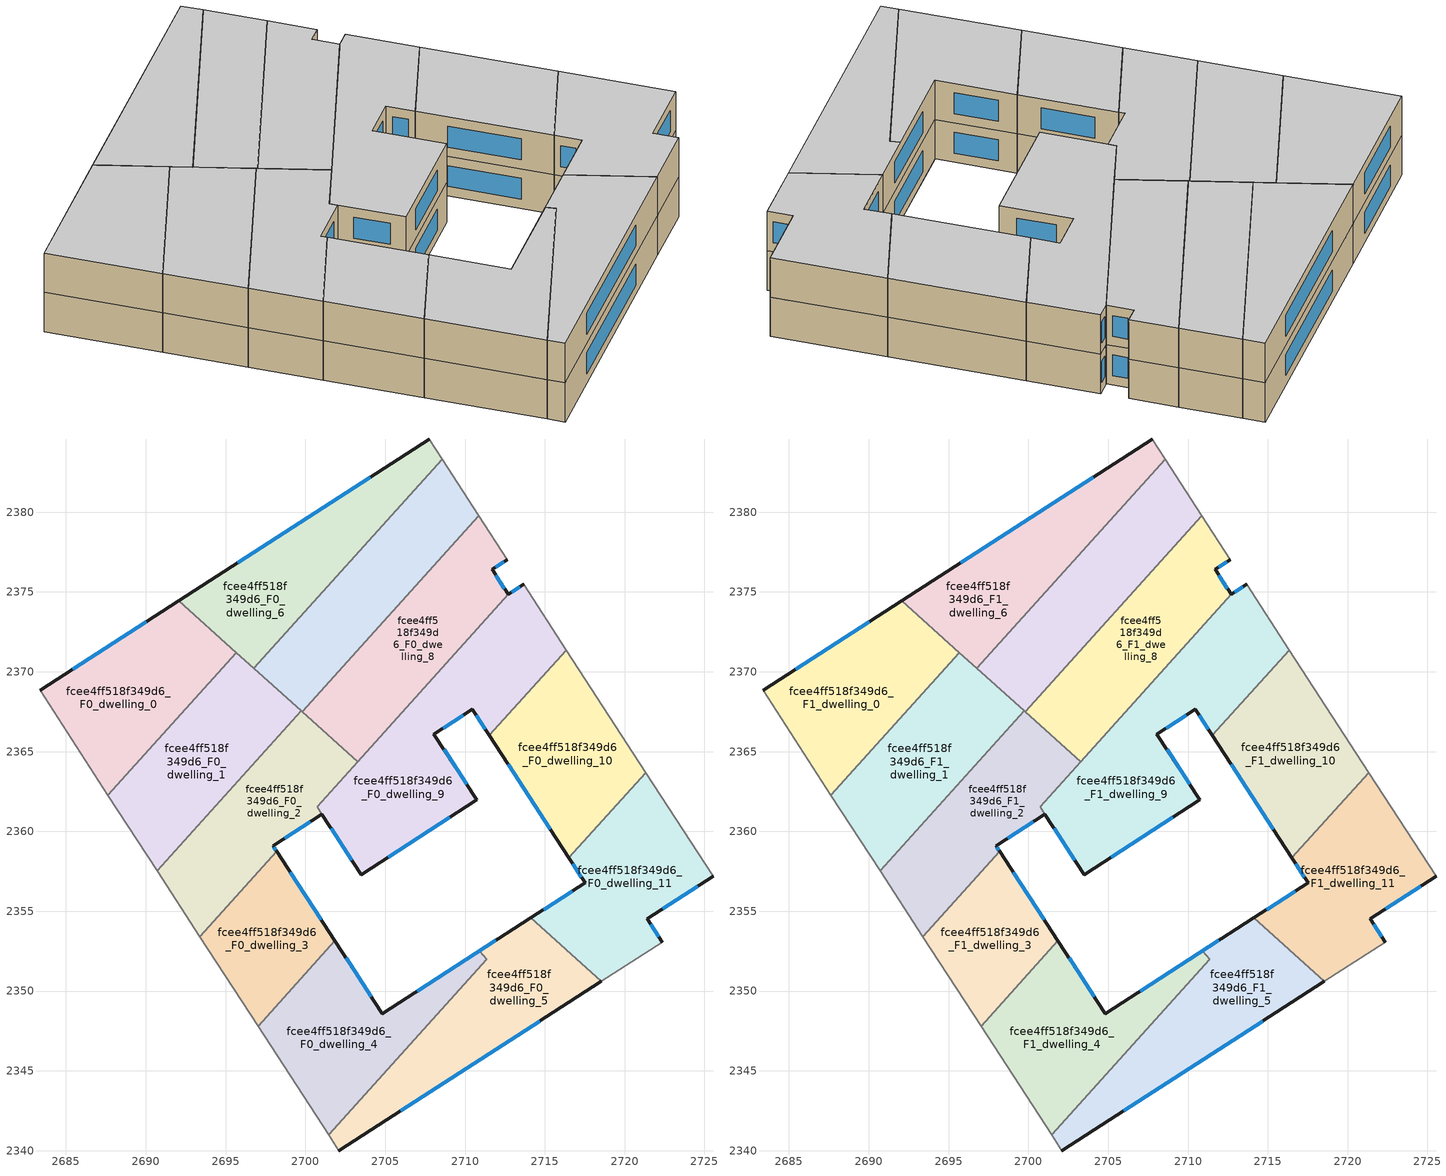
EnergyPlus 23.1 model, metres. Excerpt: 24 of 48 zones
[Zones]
fcee4ff518f349d6_F0_dwelling_0
 floor ground (EU_floor_Construction): 2695.67,2371.21 2687.63,2362.28 2683.37,2368.83 2692.07,2374.45 z0
 wall outside (EU_wall_Construction): 2692.07,2374.45 2683.37,2368.83 z0:3
 wall to fcee4ff518f349d6_F0_dwelling_1 (EU_wall_Construction): 2687.63,2362.28 2695.67,2371.21 z0:3
 wall adiabatic (EU_wall_Construction): 2683.37,2368.83 2687.63,2362.28 z0:3
 wall to fcee4ff518f349d6_F0_dwelling_6 (EU_wall_Construction): 2695.67,2371.21 2692.07,2374.45 z0:3
 window (EU_Window_Construction): 2690.03,2373.13 2685.42,2370.15 z0.7:2.3
fcee4ff518f349d6_F0_dwelling_1
 floor ground (EU_floor_Construction): 2699.73,2367.55 2690.71,2357.54 2687.63,2362.28 2695.67,2371.21 z0
 wall to fcee4ff518f349d6_F0_dwelling_2 (EU_wall_Construction): 2690.71,2357.54 2699.73,2367.55 z0:3
 wall adiabatic (EU_wall_Construction): 2687.63,2362.28 2690.71,2357.54 z0:3
 wall to fcee4ff518f349d6_F0_dwelling_7 (EU_wall_Construction): 2699.73,2367.55 2696.77,2370.22 z0:3
 wall to fcee4ff518f349d6_F0_dwelling_6 (EU_wall_Construction): 2696.76,2370.22 2695.67,2371.2 z0:3
fcee4ff518f349d6_F0_dwelling_10
 floor ground (EU_floor_Construction): 2716.34,2371.36 2721.32,2363.68 2716.51,2358.34 2711.53,2366.02 z0
 wall outside (EU_wall_Construction): 2711.53,2366.02 2716.51,2358.34 z0:3
 wall to fcee4ff518f349d6_F0_dwelling_9 (EU_wall_Construction): 2716.34,2371.36 2711.53,2366.02 z0:3
 wall adiabatic (EU_wall_Construction): 2721.32,2363.68 2716.34,2371.36 z0:3
 wall to fcee4ff518f349d6_F0_dwelling_11 (EU_wall_Construction): 2716.51,2358.34 2721.32,2363.68 z0:3
 window (EU_Window_Construction): 2712.69,2364.21 2715.34,2360.14 z0.7:2.3
fcee4ff518f349d6_F0_dwelling_11
 floor ground (EU_floor_Construction): 2721.32,2363.68 2725.54,2357.19 2721.41,2354.52 2722.36,2353.07 2718.54,2350.61 2714.13,2354.58 2717.52,2356.77 2716.51,2358.34 z0
 wall outside (EU_wall_Construction): 2716.51,2358.34 2717.52,2356.77 2714.13,2354.58 / 2722.36,2353.07 2721.41,2354.52 2725.54,2357.19 z0:3
 wall adiabatic (EU_wall_Construction): 2718.54,2350.61 2722.36,2353.07 / 2725.54,2357.19 2721.32,2363.68 z0:3
 wall to fcee4ff518f349d6_F0_dwelling_5 (EU_wall_Construction): 2714.13,2354.58 2718.54,2350.61 z0:3
 window (EU_Window_Construction): 2716.73,2356.26 2714.92,2355.1 / 2716.75,2357.97 2717.28,2357.14 / 2722.38,2355.15 2724.57,2356.56 / 2722.14,2353.41 2721.63,2354.18 z0.7:2.3
fcee4ff518f349d6_F0_dwelling_2
 floor ground (EU_floor_Construction): 2703.27,2364.37 2700.73,2361.55 2701.03,2361.08 2697.98,2359.1 2698.21,2358.75 2693.39,2353.41 2690.71,2357.54 2699.73,2367.55 z0
 wall outside (EU_wall_Construction): 2698.21,2358.75 2697.98,2359.1 2701.03,2361.08 z0:3
 wall to fcee4ff518f349d6_F0_dwelling_9 (EU_wall_Construction): 2701.03,2361.08 2700.73,2361.55 2703.27,2364.37 z0:3
 wall to fcee4ff518f349d6_F0_dwelling_3 (EU_wall_Construction): 2693.39,2353.41 2698.21,2358.75 z0:3
 wall adiabatic (EU_wall_Construction): 2690.71,2357.54 2693.39,2353.41 z0:3
 wall to fcee4ff518f349d6_F0_dwelling_8 (EU_wall_Construction): 2703.27,2364.37 2699.79,2367.5 z0:3
 wall to fcee4ff518f349d6_F0_dwelling_7 (EU_wall_Construction): 2699.79,2367.5 2699.73,2367.55 z0:3
 window (EU_Window_Construction): 2698.69,2359.57 2700.31,2360.62 / 2698.15,2358.83 2698.03,2359.02 z0.7:2.3
fcee4ff518f349d6_F0_dwelling_3
 floor ground (EU_floor_Construction): 2698.21,2358.75 2701.85,2353.14 2697.03,2347.8 2693.39,2353.41 z0
 wall outside (EU_wall_Construction): 2701.85,2353.14 2698.21,2358.75 z0:3
 wall to fcee4ff518f349d6_F0_dwelling_4 (EU_wall_Construction): 2697.03,2347.8 2701.85,2353.14 z0:3
 wall adiabatic (EU_wall_Construction): 2693.39,2353.41 2697.03,2347.8 z0:3
 window (EU_Window_Construction): 2700.99,2354.46 2699.06,2357.43 z0.7:2.3
fcee4ff518f349d6_F0_dwelling_4
 floor ground (EU_floor_Construction): 2710.92,2352.51 2711.36,2351.99 2701.45,2340.99 2697.03,2347.8 2701.85,2353.14 2704.81,2348.58 z0
 wall outside (EU_wall_Construction): 2704.81,2348.58 2701.85,2353.14 z0:3
 wall to fcee4ff518f349d6_F0_dwelling_5 (EU_wall_Construction): 2701.45,2340.99 2711.36,2351.99 2710.92,2352.51 2704.82,2348.58 z0:3
 wall adiabatic (EU_wall_Construction): 2697.03,2347.8 2701.45,2340.99 z0:3
 window (EU_Window_Construction): 2704.12,2349.65 2702.54,2352.07 z0.7:2.3
fcee4ff518f349d6_F0_dwelling_5
 floor ground (EU_floor_Construction): 2718.54,2350.61 2702.1,2340 2701.45,2340.99 2711.36,2351.99 2710.92,2352.51 2704.82,2348.58 2714.13,2354.58 z0
 wall outside (EU_wall_Construction): 2714.13,2354.58 2704.82,2348.58 / 2702.1,2340 2718.54,2350.61 z0:3
 wall adiabatic (EU_wall_Construction): 2701.45,2340.99 2702.1,2340 z0:3
 window (EU_Window_Construction): 2711.94,2353.17 2707,2349.99 / 2705.96,2342.49 2714.68,2348.11 z0.7:2.3
fcee4ff518f349d6_F0_dwelling_6
 floor ground (EU_floor_Construction): 2707.75,2384.57 2708.56,2383.32 2696.77,2370.22 2692.07,2374.45 z0
 wall outside (EU_wall_Construction): 2707.75,2384.57 2692.07,2374.45 z0:3
 wall to fcee4ff518f349d6_F0_dwelling_7 (EU_wall_Construction): 2696.77,2370.22 2708.56,2383.32 z0:3
 wall adiabatic (EU_wall_Construction): 2708.56,2383.32 2707.75,2384.57 z0:3
 window (EU_Window_Construction): 2704.07,2382.19 2695.75,2376.83 z0.7:2.3
fcee4ff518f349d6_F0_dwelling_7
 floor ground (EU_floor_Construction): 2708.56,2383.32 2710.86,2379.78 2699.79,2367.5 2696.77,2370.22 z0
 wall to fcee4ff518f349d6_F0_dwelling_8 (EU_wall_Construction): 2699.79,2367.5 2710.86,2379.78 z0:3
 wall adiabatic (EU_wall_Construction): 2710.86,2379.78 2708.56,2383.32 z0:3
fcee4ff518f349d6_F0_dwelling_8
 floor ground (EU_floor_Construction): 2710.86,2379.78 2712.65,2377.03 2711.7,2376.42 2712.71,2374.85 2703.27,2364.37 2699.79,2367.5 z0
 wall outside (EU_wall_Construction): 2712.71,2374.85 2711.7,2376.42 2712.65,2377.03 z0:3
 wall adiabatic (EU_wall_Construction): 2712.65,2377.03 2710.86,2379.78 z0:3
 wall to fcee4ff518f349d6_F0_dwelling_9 (EU_wall_Construction): 2703.27,2364.37 2712.71,2374.85 z0:3
 window (EU_Window_Construction): 2711.92,2376.56 2712.43,2376.89 / 2712.47,2375.22 2711.93,2376.05 z0.7:2.3
fcee4ff518f349d6_F0_dwelling_9
 floor ground (EU_floor_Construction): 2713.67,2375.47 2716.34,2371.36 2711.53,2366.02 2710.46,2367.66 2708.06,2366.1 2710.74,2361.98 2703.49,2357.3 2700.73,2361.55 2712.71,2374.85 z0
 wall outside (EU_wall_Construction): 2713.67,2375.47 2712.71,2374.85 / 2701.03,2361.08 2703.49,2357.3 2710.74,2361.98 2708.06,2366.1 2710.46,2367.66 2711.53,2366.02 z0:3
 wall adiabatic (EU_wall_Construction): 2716.34,2371.36 2713.67,2375.47 z0:3
 window (EU_Window_Construction): 2713.44,2375.32 2712.94,2375 / 2710.71,2367.27 2711.28,2366.4 / 2708.62,2366.47 2709.9,2367.29 / 2710.11,2362.95 2708.69,2365.13 / 2705.19,2358.4 2709.04,2360.88 / 2701.61,2360.19 2702.92,2358.18 z0.7:2.3
fcee4ff518f349d6_F1_dwelling_0
 floor to fcee4ff518f349d6_F0_dwelling_0 (EU_floor_Construction): 2695.67,2371.21 2687.63,2362.28 2683.37,2368.83 2692.07,2374.45 z3
 wall outside (EU_wall_Construction): 2692.07,2374.45 2683.37,2368.83 z3:6
 wall to fcee4ff518f349d6_F1_dwelling_1 (EU_wall_Construction): 2687.63,2362.28 2695.67,2371.21 z3:6
 wall adiabatic (EU_wall_Construction): 2683.37,2368.83 2687.63,2362.28 z3:6
 wall to fcee4ff518f349d6_F1_dwelling_6 (EU_wall_Construction): 2695.67,2371.21 2692.07,2374.45 z3:6
 window (EU_Window_Construction): 2690.03,2373.13 2685.42,2370.15 z3.7:5.3
 ceiling to fcee4ff518f349d6_F2_dwelling_0 (EU_floor_Construction): 2687.63,2362.28 2695.67,2371.21 2692.07,2374.45 2683.37,2368.83 z6
fcee4ff518f349d6_F1_dwelling_1
 floor to fcee4ff518f349d6_F0_dwelling_1 (EU_floor_Construction): 2699.73,2367.55 2690.71,2357.54 2687.63,2362.28 2695.67,2371.21 z3
 wall to fcee4ff518f349d6_F1_dwelling_2 (EU_wall_Construction): 2690.71,2357.54 2699.73,2367.55 z3:6
 wall adiabatic (EU_wall_Construction): 2687.63,2362.28 2690.71,2357.54 z3:6
 wall to fcee4ff518f349d6_F1_dwelling_7 (EU_wall_Construction): 2699.73,2367.55 2696.77,2370.22 z3:6
 wall to fcee4ff518f349d6_F1_dwelling_6 (EU_wall_Construction): 2696.76,2370.22 2695.67,2371.2 z3:6
 ceiling to fcee4ff518f349d6_F2_dwelling_1 (EU_floor_Construction): 2690.71,2357.54 2699.73,2367.55 2695.67,2371.21 2687.63,2362.28 z6
fcee4ff518f349d6_F1_dwelling_10
 floor to fcee4ff518f349d6_F0_dwelling_10 (EU_floor_Construction): 2716.34,2371.36 2721.32,2363.68 2716.51,2358.34 2711.53,2366.02 z3
 wall outside (EU_wall_Construction): 2711.53,2366.02 2716.51,2358.34 z3:6
 wall to fcee4ff518f349d6_F1_dwelling_9 (EU_wall_Construction): 2716.34,2371.36 2711.53,2366.02 z3:6
 wall adiabatic (EU_wall_Construction): 2721.32,2363.68 2716.34,2371.36 z3:6
 wall to fcee4ff518f349d6_F1_dwelling_11 (EU_wall_Construction): 2716.51,2358.34 2721.32,2363.68 z3:6
 window (EU_Window_Construction): 2712.69,2364.21 2715.34,2360.14 z3.7:5.3
 ceiling to fcee4ff518f349d6_F2_dwelling_10 (EU_floor_Construction): 2716.51,2358.34 2721.32,2363.68 2716.34,2371.36 2711.53,2366.02 z6
fcee4ff518f349d6_F1_dwelling_11
 floor to fcee4ff518f349d6_F0_dwelling_11 (EU_floor_Construction): 2721.32,2363.68 2725.54,2357.19 2721.41,2354.52 2722.36,2353.07 2718.54,2350.61 2714.13,2354.58 2717.52,2356.77 2716.51,2358.34 z3
 wall outside (EU_wall_Construction): 2716.51,2358.34 2717.52,2356.77 2714.13,2354.58 / 2722.36,2353.07 2721.41,2354.52 2725.54,2357.19 z3:6
 wall adiabatic (EU_wall_Construction): 2718.54,2350.61 2722.36,2353.07 / 2725.54,2357.19 2721.32,2363.68 z3:6
 wall to fcee4ff518f349d6_F1_dwelling_5 (EU_wall_Construction): 2714.13,2354.58 2718.54,2350.61 z3:6
 window (EU_Window_Construction): 2716.73,2356.26 2714.92,2355.1 / 2716.75,2357.97 2717.28,2357.14 / 2722.38,2355.15 2724.57,2356.56 / 2722.14,2353.41 2721.63,2354.18 z3.7:5.3
 ceiling to fcee4ff518f349d6_F2_dwelling_11 (EU_floor_Construction): 2722.36,2353.07 2721.41,2354.52 2725.54,2357.19 2721.32,2363.68 2716.51,2358.34 2717.52,2356.77 2714.13,2354.58 2718.54,2350.61 z6
fcee4ff518f349d6_F1_dwelling_2
 floor to fcee4ff518f349d6_F0_dwelling_2 (EU_floor_Construction): 2703.27,2364.37 2700.73,2361.55 2701.03,2361.08 2697.98,2359.1 2698.21,2358.75 2693.39,2353.41 2690.71,2357.54 2699.73,2367.55 z3
 wall outside (EU_wall_Construction): 2698.21,2358.75 2697.98,2359.1 2701.03,2361.08 z3:6
 wall to fcee4ff518f349d6_F1_dwelling_9 (EU_wall_Construction): 2701.03,2361.08 2700.73,2361.55 2703.27,2364.37 z3:6
 wall to fcee4ff518f349d6_F1_dwelling_3 (EU_wall_Construction): 2693.39,2353.41 2698.21,2358.75 z3:6
 wall adiabatic (EU_wall_Construction): 2690.71,2357.54 2693.39,2353.41 z3:6
 wall to fcee4ff518f349d6_F1_dwelling_8 (EU_wall_Construction): 2703.27,2364.37 2699.79,2367.5 z3:6
 wall to fcee4ff518f349d6_F1_dwelling_7 (EU_wall_Construction): 2699.79,2367.5 2699.73,2367.55 z3:6
 window (EU_Window_Construction): 2698.69,2359.57 2700.31,2360.62 / 2698.15,2358.83 2698.03,2359.02 z3.7:5.3
 ceiling to fcee4ff518f349d6_F2_dwelling_2 (EU_floor_Construction): 2698.21,2358.75 2697.98,2359.1 2701.03,2361.08 2700.73,2361.55 2703.27,2364.37 2699.73,2367.55 2690.71,2357.54 2693.39,2353.41 z6
fcee4ff518f349d6_F1_dwelling_3
 floor to fcee4ff518f349d6_F0_dwelling_3 (EU_floor_Construction): 2698.21,2358.75 2701.85,2353.14 2697.03,2347.8 2693.39,2353.41 z3
 wall outside (EU_wall_Construction): 2701.85,2353.14 2698.21,2358.75 z3:6
 wall to fcee4ff518f349d6_F1_dwelling_4 (EU_wall_Construction): 2697.03,2347.8 2701.85,2353.14 z3:6
 wall adiabatic (EU_wall_Construction): 2693.39,2353.41 2697.03,2347.8 z3:6
 window (EU_Window_Construction): 2700.99,2354.46 2699.06,2357.43 z3.7:5.3
 ceiling to fcee4ff518f349d6_F2_dwelling_3 (EU_floor_Construction): 2697.03,2347.8 2701.85,2353.14 2698.21,2358.75 2693.39,2353.41 z6
fcee4ff518f349d6_F1_dwelling_4
 floor to fcee4ff518f349d6_F0_dwelling_4 (EU_floor_Construction): 2710.92,2352.51 2711.36,2351.99 2701.45,2340.99 2697.03,2347.8 2701.85,2353.14 2704.82,2348.58 z3
 wall outside (EU_wall_Construction): 2704.81,2348.58 2701.85,2353.14 z3:6
 wall to fcee4ff518f349d6_F1_dwelling_5 (EU_wall_Construction): 2701.45,2340.99 2711.36,2351.99 2710.92,2352.51 2704.82,2348.58 z3:6
 wall adiabatic (EU_wall_Construction): 2697.03,2347.8 2701.45,2340.99 z3:6
 window (EU_Window_Construction): 2704.12,2349.65 2702.54,2352.07 z3.7:5.3
 ceiling to fcee4ff518f349d6_F2_dwelling_4 (EU_floor_Construction): 2701.45,2340.99 2711.36,2351.99 2710.92,2352.51 2704.82,2348.58 2701.85,2353.14 2697.03,2347.8 z6
fcee4ff518f349d6_F1_dwelling_5
 floor to fcee4ff518f349d6_F0_dwelling_5 (EU_floor_Construction): 2718.54,2350.61 2702.1,2340 2701.45,2340.99 2711.36,2351.99 2710.92,2352.51 2704.82,2348.58 2714.13,2354.58 z3
 wall outside (EU_wall_Construction): 2714.13,2354.58 2704.82,2348.58 / 2702.1,2340 2718.54,2350.61 z3:6
 wall adiabatic (EU_wall_Construction): 2701.45,2340.99 2702.1,2340 z3:6
 window (EU_Window_Construction): 2711.94,2353.17 2707,2349.99 / 2705.96,2342.49 2714.68,2348.11 z3.7:5.3
 ceiling to fcee4ff518f349d6_F2_dwelling_5 (EU_floor_Construction): 2718.54,2350.61 2714.13,2354.58 2704.82,2348.58 2710.92,2352.51 2711.36,2351.99 2701.45,2340.99 2702.1,2340 z6
fcee4ff518f349d6_F1_dwelling_6
 floor to fcee4ff518f349d6_F0_dwelling_6 (EU_floor_Construction): 2707.75,2384.57 2708.56,2383.32 2696.77,2370.22 2692.07,2374.45 z3
 wall outside (EU_wall_Construction): 2707.75,2384.57 2692.07,2374.45 z3:6
 wall to fcee4ff518f349d6_F1_dwelling_7 (EU_wall_Construction): 2696.77,2370.22 2708.56,2383.32 z3:6
 wall adiabatic (EU_wall_Construction): 2708.56,2383.32 2707.75,2384.57 z3:6
 window (EU_Window_Construction): 2704.07,2382.19 2695.75,2376.83 z3.7:5.3
 ceiling to fcee4ff518f349d6_F2_dwelling_6 (EU_floor_Construction): 2696.77,2370.22 2708.56,2383.32 2707.75,2384.57 2692.07,2374.45 z6
fcee4ff518f349d6_F1_dwelling_7
 floor to fcee4ff518f349d6_F0_dwelling_7 (EU_floor_Construction): 2708.56,2383.32 2710.86,2379.78 2699.79,2367.5 2696.77,2370.22 z3
 wall to fcee4ff518f349d6_F1_dwelling_8 (EU_wall_Construction): 2699.79,2367.5 2710.86,2379.78 z3:6
 wall adiabatic (EU_wall_Construction): 2710.86,2379.78 2708.56,2383.32 z3:6
 ceiling to fcee4ff518f349d6_F2_dwelling_7 (EU_floor_Construction): 2699.79,2367.5 2710.86,2379.78 2708.56,2383.32 2696.77,2370.22 z6
fcee4ff518f349d6_F1_dwelling_8
 floor to fcee4ff518f349d6_F0_dwelling_8 (EU_floor_Construction): 2710.86,2379.78 2712.65,2377.03 2711.7,2376.42 2712.71,2374.85 2703.27,2364.37 2699.79,2367.5 z3
 wall outside (EU_wall_Construction): 2712.71,2374.85 2711.7,2376.42 2712.65,2377.03 z3:6
 wall adiabatic (EU_wall_Construction): 2712.65,2377.03 2710.86,2379.78 z3:6
 wall to fcee4ff518f349d6_F1_dwelling_9 (EU_wall_Construction): 2703.27,2364.37 2712.71,2374.85 z3:6
 window (EU_Window_Construction): 2711.92,2376.56 2712.43,2376.89 / 2712.47,2375.22 2711.93,2376.05 z3.7:5.3
 ceiling to fcee4ff518f349d6_F2_dwelling_8 (EU_floor_Construction): 2703.27,2364.37 2712.71,2374.85 2711.7,2376.42 2712.65,2377.03 2710.86,2379.78 2699.79,2367.5 z6
fcee4ff518f349d6_F1_dwelling_9
 floor to fcee4ff518f349d6_F0_dwelling_9 (EU_floor_Construction): 2713.67,2375.47 2716.34,2371.36 2711.53,2366.02 2710.46,2367.66 2708.06,2366.1 2710.74,2361.98 2703.49,2357.3 2700.73,2361.55 2712.71,2374.85 z3
 wall outside (EU_wall_Construction): 2713.67,2375.47 2712.71,2374.85 / 2701.03,2361.08 2703.49,2357.3 2710.74,2361.98 2708.06,2366.1 2710.46,2367.66 2711.53,2366.02 z3:6
 wall adiabatic (EU_wall_Construction): 2716.34,2371.36 2713.67,2375.47 z3:6
 window (EU_Window_Construction): 2713.44,2375.32 2712.94,2375 / 2710.71,2367.27 2711.28,2366.4 / 2708.62,2366.47 2709.9,2367.29 / 2710.11,2362.95 2708.69,2365.13 / 2705.19,2358.4 2709.04,2360.88 / 2701.61,2360.19 2702.92,2358.18 z3.7:5.3
 ceiling to fcee4ff518f349d6_F2_dwelling_9 (EU_floor_Construction): 2710.74,2361.98 2708.06,2366.1 2710.46,2367.66 2711.53,2366.02 2716.34,2371.36 2713.67,2375.47 2712.71,2374.85 2700.73,2361.55 2703.49,2357.3 z6
[Building]
EU S2 Campaign: North Axis=0; Terrain=City; Solar Distribution=FullExterior
[Site:Location]
Budapest.Ferenc.Liszt.Intl.AP: Latitude=47.437; Longitude=19.256; Time Zone=1; Elevation=185
[SizingPeriod:WeatherFileDays]
AnnualSizingPeriod: Begin Month=1; Begin Day of Month=1; End Month=12; End Day of Month=31; Day of Week for Start Day=Monday; Use Weather File Daylight Saving Period=No; Use Weather File Rain and Snow Indicators=No
[MATERIAL]
EU_InternalMass_Material: Roughness=MediumRough; Thickness=0.1; Conductivity=1; Density=1800; Specific Heat=900; Thermal Absorptance=0.9; Solar Absorptance=0.7; Visible Absorptance=0.7
[MATERIAL:NOMASS] Roughness=MediumRough; Thermal Absorptance=0.9; Solar Absorptance=0.7; Visible Absorptance=0.7
Name | Thermal Resistance
EU_wall_NoMass | 0.832559
EU_floor_NoMass | 0.872794
[WINDOWMATERIAL:SIMPLEGLAZINGSYSTEM]
EU_Window_SimpleGlazing: UFactor=2.79869; Solar Heat Gain Coefficient=0.75; Visible Transmittance=0.75
[CONSTRUCTION]
EU_wall_Construction: EU_wall_NoMass
EU_floor_Construction: EU_floor_NoMass
EU_Window_Construction: EU_Window_SimpleGlazing
EU_InternalMass_Construction: EU_InternalMass_Material
[ZONE] Type=1; Multiplier=1; Ceiling Height=autocalculate; Floor Area=autocalculate; Part of Total Floor Area=Yes
Name | Volume
fcee4ff518f349d6_F0_dwelling_0; fcee4ff518f349d6_F1_dwelling_0 | 208.753
fcee4ff518f349d6_F0_dwelling_1; fcee4ff518f349d6_F1_dwelling_1 | 208.74
fcee4ff518f349d6_F0_dwelling_10; fcee4ff518f349d6_F1_dwelling_10 | 190.656
fcee4ff518f349d6_F0_dwelling_11; fcee4ff518f349d6_F1_dwelling_11 | 208.745
fcee4ff518f349d6_F0_dwelling_2; fcee4ff518f349d6_F1_dwelling_2 | 202.287
fcee4ff518f349d6_F0_dwelling_3; fcee4ff518f349d6_F1_dwelling_3 | 139.321
fcee4ff518f349d6_F0_dwelling_4 | 206.045
fcee4ff518f349d6_F1_dwelling_4 | 205.942
fcee4ff518f349d6_F0_dwelling_5; fcee4ff518f349d6_F1_dwelling_5 | 211.474
fcee4ff518f349d6_F0_dwelling_6; fcee4ff518f349d6_F1_dwelling_6 | 208.734
fcee4ff518f349d6_F0_dwelling_7; fcee4ff518f349d6_F1_dwelling_7 | 208.762
fcee4ff518f349d6_F0_dwelling_8; fcee4ff518f349d6_F1_dwelling_8 | 217.456
fcee4ff518f349d6_F0_dwelling_9; fcee4ff518f349d6_F1_dwelling_9 | 293.975
[INTERNALMASS] Construction=EU_InternalMass_Construction
Name | Zone or ZoneList | Surface Area
fcee4ff518f349d6_F0_dwelling_0_EU_InternalMass | fcee4ff518f349d6_F0_dwelling_0 | 69.5842
fcee4ff518f349d6_F0_dwelling_1_EU_InternalMass | fcee4ff518f349d6_F0_dwelling_1 | 69.5799
fcee4ff518f349d6_F0_dwelling_2_EU_InternalMass | fcee4ff518f349d6_F0_dwelling_2 | 67.4292
fcee4ff518f349d6_F0_dwelling_3_EU_InternalMass | fcee4ff518f349d6_F0_dwelling_3 | 46.4404
fcee4ff518f349d6_F0_dwelling_4_EU_InternalMass | fcee4ff518f349d6_F0_dwelling_4 | 68.6454
fcee4ff518f349d6_F0_dwelling_5_EU_InternalMass | fcee4ff518f349d6_F0_dwelling_5 | 70.513
fcee4ff518f349d6_F0_dwelling_6_EU_InternalMass | fcee4ff518f349d6_F0_dwelling_6 | 69.578
fcee4ff518f349d6_F0_dwelling_7_EU_InternalMass | fcee4ff518f349d6_F0_dwelling_7 | 69.5874
fcee4ff518f349d6_F0_dwelling_8_EU_InternalMass | fcee4ff518f349d6_F0_dwelling_8 | 72.4854
fcee4ff518f349d6_F0_dwelling_9_EU_InternalMass | fcee4ff518f349d6_F0_dwelling_9 | 97.9918
fcee4ff518f349d6_F0_dwelling_10_EU_InternalMass | fcee4ff518f349d6_F0_dwelling_10 | 63.552
fcee4ff518f349d6_F0_dwelling_11_EU_InternalMass | fcee4ff518f349d6_F0_dwelling_11 | 69.5817
fcee4ff518f349d6_F1_dwelling_0_EU_InternalMass | fcee4ff518f349d6_F1_dwelling_0 | 69.5842
fcee4ff518f349d6_F1_dwelling_1_EU_InternalMass | fcee4ff518f349d6_F1_dwelling_1 | 69.5799
fcee4ff518f349d6_F1_dwelling_2_EU_InternalMass | fcee4ff518f349d6_F1_dwelling_2 | 67.4292
fcee4ff518f349d6_F1_dwelling_3_EU_InternalMass | fcee4ff518f349d6_F1_dwelling_3 | 46.4404
fcee4ff518f349d6_F1_dwelling_4_EU_InternalMass | fcee4ff518f349d6_F1_dwelling_4 | 68.6454
fcee4ff518f349d6_F1_dwelling_5_EU_InternalMass | fcee4ff518f349d6_F1_dwelling_5 | 70.513
fcee4ff518f349d6_F1_dwelling_6_EU_InternalMass | fcee4ff518f349d6_F1_dwelling_6 | 69.578
fcee4ff518f349d6_F1_dwelling_7_EU_InternalMass | fcee4ff518f349d6_F1_dwelling_7 | 69.5874
fcee4ff518f349d6_F1_dwelling_8_EU_InternalMass | fcee4ff518f349d6_F1_dwelling_8 | 72.4854
fcee4ff518f349d6_F1_dwelling_9_EU_InternalMass | fcee4ff518f349d6_F1_dwelling_9 | 97.9918
fcee4ff518f349d6_F1_dwelling_10_EU_InternalMass | fcee4ff518f349d6_F1_dwelling_10 | 63.552
fcee4ff518f349d6_F1_dwelling_11_EU_InternalMass | fcee4ff518f349d6_F1_dwelling_11 | 69.5817
[OTHEREQUIPMENT] Fuel Type=Electricity; Design Level Calculation Method=Watts/Area; Power per Zone Floor Area=1; Fraction Latent=0; Fraction Radiant=0; Fraction Lost=0; Carbon Dioxide Generation Rate=0; EndUse Subcategory=EU_Step8_InternalGains
Name | Zone or ZoneList or Space or SpaceList | Schedule
EU_Step8_InternalGain_fcee4ff518f349d6_F0_dwelling_0_f000 | fcee4ff518f349d6_F0_dwelling_0 | EU_Step8_GainSchedule_fcee4ff518f349d6_F0_dwelling_0_f000
EU_Step8_InternalGain_fcee4ff518f349d6_F0_dwelling_1_f000 | fcee4ff518f349d6_F0_dwelling_1 | EU_Step8_GainSchedule_fcee4ff518f349d6_F0_dwelling_1_f000
EU_Step8_InternalGain_fcee4ff518f349d6_F0_dwelling_2_f000 | fcee4ff518f349d6_F0_dwelling_2 | EU_Step8_GainSchedule_fcee4ff518f349d6_F0_dwelling_2_f000
EU_Step8_InternalGain_fcee4ff518f349d6_F0_dwelling_3_f000 | fcee4ff518f349d6_F0_dwelling_3 | EU_Step8_GainSchedule_fcee4ff518f349d6_F0_dwelling_3_f000
EU_Step8_InternalGain_fcee4ff518f349d6_F0_dwelling_4_f000 | fcee4ff518f349d6_F0_dwelling_4 | EU_Step8_GainSchedule_fcee4ff518f349d6_F0_dwelling_4_f000
EU_Step8_InternalGain_fcee4ff518f349d6_F0_dwelling_5_f000 | fcee4ff518f349d6_F0_dwelling_5 | EU_Step8_GainSchedule_fcee4ff518f349d6_F0_dwelling_5_f000
EU_Step8_InternalGain_fcee4ff518f349d6_F0_dwelling_6_f000 | fcee4ff518f349d6_F0_dwelling_6 | EU_Step8_GainSchedule_fcee4ff518f349d6_F0_dwelling_6_f000
EU_Step8_InternalGain_fcee4ff518f349d6_F0_dwelling_7_f000 | fcee4ff518f349d6_F0_dwelling_7 | EU_Step8_GainSchedule_fcee4ff518f349d6_F0_dwelling_7_f000
EU_Step8_InternalGain_fcee4ff518f349d6_F0_dwelling_8_f000 | fcee4ff518f349d6_F0_dwelling_8 | EU_Step8_GainSchedule_fcee4ff518f349d6_F0_dwelling_8_f000
EU_Step8_InternalGain_fcee4ff518f349d6_F0_dwelling_9_f000 | fcee4ff518f349d6_F0_dwelling_9 | EU_Step8_GainSchedule_fcee4ff518f349d6_F0_dwelling_9_f000
EU_Step8_InternalGain_fcee4ff518f349d6_F0_dwelling_10_f000 | fcee4ff518f349d6_F0_dwelling_10 | EU_Step8_GainSchedule_fcee4ff518f349d6_F0_dwelling_10_f000
EU_Step8_InternalGain_fcee4ff518f349d6_F0_dwelling_11_f000 | fcee4ff518f349d6_F0_dwelling_11 | EU_Step8_GainSchedule_fcee4ff518f349d6_F0_dwelling_11_f000
EU_Step8_InternalGain_fcee4ff518f349d6_F1_dwelling_0_f000 | fcee4ff518f349d6_F1_dwelling_0 | EU_Step8_GainSchedule_fcee4ff518f349d6_F1_dwelling_0_f000
EU_Step8_InternalGain_fcee4ff518f349d6_F1_dwelling_1_f000 | fcee4ff518f349d6_F1_dwelling_1 | EU_Step8_GainSchedule_fcee4ff518f349d6_F1_dwelling_1_f000
EU_Step8_InternalGain_fcee4ff518f349d6_F1_dwelling_2_f000 | fcee4ff518f349d6_F1_dwelling_2 | EU_Step8_GainSchedule_fcee4ff518f349d6_F1_dwelling_2_f000
EU_Step8_InternalGain_fcee4ff518f349d6_F1_dwelling_3_f000 | fcee4ff518f349d6_F1_dwelling_3 | EU_Step8_GainSchedule_fcee4ff518f349d6_F1_dwelling_3_f000
EU_Step8_InternalGain_fcee4ff518f349d6_F1_dwelling_4_f000 | fcee4ff518f349d6_F1_dwelling_4 | EU_Step8_GainSchedule_fcee4ff518f349d6_F1_dwelling_4_f000
EU_Step8_InternalGain_fcee4ff518f349d6_F1_dwelling_5_f000 | fcee4ff518f349d6_F1_dwelling_5 | EU_Step8_GainSchedule_fcee4ff518f349d6_F1_dwelling_5_f000
EU_Step8_InternalGain_fcee4ff518f349d6_F1_dwelling_6_f000 | fcee4ff518f349d6_F1_dwelling_6 | EU_Step8_GainSchedule_fcee4ff518f349d6_F1_dwelling_6_f000
EU_Step8_InternalGain_fcee4ff518f349d6_F1_dwelling_7_f000 | fcee4ff518f349d6_F1_dwelling_7 | EU_Step8_GainSchedule_fcee4ff518f349d6_F1_dwelling_7_f000
EU_Step8_InternalGain_fcee4ff518f349d6_F1_dwelling_8_f000 | fcee4ff518f349d6_F1_dwelling_8 | EU_Step8_GainSchedule_fcee4ff518f349d6_F1_dwelling_8_f000
EU_Step8_InternalGain_fcee4ff518f349d6_F1_dwelling_9_f000 | fcee4ff518f349d6_F1_dwelling_9 | EU_Step8_GainSchedule_fcee4ff518f349d6_F1_dwelling_9_f000
EU_Step8_InternalGain_fcee4ff518f349d6_F1_dwelling_10_f000 | fcee4ff518f349d6_F1_dwelling_10 | EU_Step8_GainSchedule_fcee4ff518f349d6_F1_dwelling_10_f000
EU_Step8_InternalGain_fcee4ff518f349d6_F1_dwelling_11_f000 | fcee4ff518f349d6_F1_dwelling_11 | EU_Step8_GainSchedule_fcee4ff518f349d6_F1_dwelling_11_f000
[ZONEVENTILATION:DESIGNFLOWRATE] Schedule=EU_AlwaysOn; Design Flow Rate Calculation Method=AirChanges/Hour; Air Changes per Hour=0.475469; Ventilation Type=Natural; Fan Pressure Rise=0; Fan Total Efficiency=1; Constant Term Coefficient=1; Temperature Term Coefficient=0; Velocity Term Coefficient=0; Velocity Squared Term Coefficient=0; Minimum Indoor Temperature=-100; Maximum Indoor Temperature=100; Delta Temperature=-100; Minimum Outdoor Temperature=-100; Maximum Outdoor Temperature=100; Maximum Wind Speed=40
Name | Zone or ZoneList or Space or SpaceList
EU_ConstantAir_fcee4ff518f349d6_F0_dwelling_0 | fcee4ff518f349d6_F0_dwelling_0
EU_ConstantAir_fcee4ff518f349d6_F0_dwelling_1 | fcee4ff518f349d6_F0_dwelling_1
EU_ConstantAir_fcee4ff518f349d6_F0_dwelling_2 | fcee4ff518f349d6_F0_dwelling_2
EU_ConstantAir_fcee4ff518f349d6_F0_dwelling_3 | fcee4ff518f349d6_F0_dwelling_3
EU_ConstantAir_fcee4ff518f349d6_F0_dwelling_4 | fcee4ff518f349d6_F0_dwelling_4
EU_ConstantAir_fcee4ff518f349d6_F0_dwelling_5 | fcee4ff518f349d6_F0_dwelling_5
EU_ConstantAir_fcee4ff518f349d6_F0_dwelling_6 | fcee4ff518f349d6_F0_dwelling_6
EU_ConstantAir_fcee4ff518f349d6_F0_dwelling_7 | fcee4ff518f349d6_F0_dwelling_7
EU_ConstantAir_fcee4ff518f349d6_F0_dwelling_8 | fcee4ff518f349d6_F0_dwelling_8
EU_ConstantAir_fcee4ff518f349d6_F0_dwelling_9 | fcee4ff518f349d6_F0_dwelling_9
EU_ConstantAir_fcee4ff518f349d6_F0_dwelling_10 | fcee4ff518f349d6_F0_dwelling_10
EU_ConstantAir_fcee4ff518f349d6_F0_dwelling_11 | fcee4ff518f349d6_F0_dwelling_11
EU_ConstantAir_fcee4ff518f349d6_F1_dwelling_0 | fcee4ff518f349d6_F1_dwelling_0
EU_ConstantAir_fcee4ff518f349d6_F1_dwelling_1 | fcee4ff518f349d6_F1_dwelling_1
EU_ConstantAir_fcee4ff518f349d6_F1_dwelling_2 | fcee4ff518f349d6_F1_dwelling_2
EU_ConstantAir_fcee4ff518f349d6_F1_dwelling_3 | fcee4ff518f349d6_F1_dwelling_3
EU_ConstantAir_fcee4ff518f349d6_F1_dwelling_4 | fcee4ff518f349d6_F1_dwelling_4
EU_ConstantAir_fcee4ff518f349d6_F1_dwelling_5 | fcee4ff518f349d6_F1_dwelling_5
EU_ConstantAir_fcee4ff518f349d6_F1_dwelling_6 | fcee4ff518f349d6_F1_dwelling_6
EU_ConstantAir_fcee4ff518f349d6_F1_dwelling_7 | fcee4ff518f349d6_F1_dwelling_7
EU_ConstantAir_fcee4ff518f349d6_F1_dwelling_8 | fcee4ff518f349d6_F1_dwelling_8
EU_ConstantAir_fcee4ff518f349d6_F1_dwelling_9 | fcee4ff518f349d6_F1_dwelling_9
EU_ConstantAir_fcee4ff518f349d6_F1_dwelling_10 | fcee4ff518f349d6_F1_dwelling_10
EU_ConstantAir_fcee4ff518f349d6_F1_dwelling_11 | fcee4ff518f349d6_F1_dwelling_11
[HVACTEMPLATE:THERMOSTAT] Constant Heating Setpoint=20; Constant Cooling Setpoint=50
EU_HeatOnly_fcee4ff518f349d6_F0_dwelling_0; EU_HeatOnly_fcee4ff518f349d6_F0_dwelling_1; EU_HeatOnly_fcee4ff518f349d6_F0_dwelling_2; EU_HeatOnly_fcee4ff518f349d6_F0_dwelling_3; EU_HeatOnly_fcee4ff518f349d6_F0_dwelling_4; EU_HeatOnly_fcee4ff518f349d6_F0_dwelling_5; EU_HeatOnly_fcee4ff518f349d6_F0_dwelling_6; EU_HeatOnly_fcee4ff518f349d6_F0_dwelling_7; EU_HeatOnly_fcee4ff518f349d6_F0_dwelling_8; EU_HeatOnly_fcee4ff518f349d6_F0_dwelling_9; EU_HeatOnly_fcee4ff518f349d6_F0_dwelling_10; EU_HeatOnly_fcee4ff518f349d6_F0_dwelling_11; EU_HeatOnly_fcee4ff518f349d6_F1_dwelling_0; EU_HeatOnly_fcee4ff518f349d6_F1_dwelling_1; EU_HeatOnly_fcee4ff518f349d6_F1_dwelling_2; EU_HeatOnly_fcee4ff518f349d6_F1_dwelling_3; EU_HeatOnly_fcee4ff518f349d6_F1_dwelling_4; EU_HeatOnly_fcee4ff518f349d6_F1_dwelling_5; EU_HeatOnly_fcee4ff518f349d6_F1_dwelling_6; EU_HeatOnly_fcee4ff518f349d6_F1_dwelling_7; EU_HeatOnly_fcee4ff518f349d6_F1_dwelling_8; EU_HeatOnly_fcee4ff518f349d6_F1_dwelling_9; EU_HeatOnly_fcee4ff518f349d6_F1_dwelling_10; EU_HeatOnly_fcee4ff518f349d6_F1_dwelling_11; EU_HeatOnly_fcee4ff518f349d6_F2_dwelling_0; EU_HeatOnly_fcee4ff518f349d6_F2_dwelling_1; EU_HeatOnly_fcee4ff518f349d6_F2_dwelling_2; EU_HeatOnly_fcee4ff518f349d6_F2_dwelling_3; EU_HeatOnly_fcee4ff518f349d6_F2_dwelling_4; EU_HeatOnly_fcee4ff518f349d6_F2_dwelling_5; EU_HeatOnly_fcee4ff518f349d6_F2_dwelling_6; EU_HeatOnly_fcee4ff518f349d6_F2_dwelling_7; EU_HeatOnly_fcee4ff518f349d6_F2_dwelling_8; EU_HeatOnly_fcee4ff518f349d6_F2_dwelling_9; EU_HeatOnly_fcee4ff518f349d6_F2_dwelling_10; EU_HeatOnly_fcee4ff518f349d6_F2_dwelling_11; EU_HeatOnly_fcee4ff518f349d6_F3_dwelling_0; EU_HeatOnly_fcee4ff518f349d6_F3_dwelling_1; EU_HeatOnly_fcee4ff518f349d6_F3_dwelling_2; EU_HeatOnly_fcee4ff518f349d6_F3_dwelling_3; EU_HeatOnly_fcee4ff518f349d6_F3_dwelling_4; EU_HeatOnly_fcee4ff518f349d6_F3_dwelling_5; EU_HeatOnly_fcee4ff518f349d6_F3_dwelling_6; EU_HeatOnly_fcee4ff518f349d6_F3_dwelling_7; EU_HeatOnly_fcee4ff518f349d6_F3_dwelling_8; EU_HeatOnly_fcee4ff518f349d6_F3_dwelling_9; EU_HeatOnly_fcee4ff518f349d6_F3_dwelling_10; EU_HeatOnly_fcee4ff518f349d6_F3_dwelling_11
[HVACTEMPLATE:ZONE:IDEALLOADSAIRSYSTEM] System Availability Schedule=EU_AlwaysOn; Maximum Heating Supply Air Temperature=50; Minimum Cooling Supply Air Temperature=13; Maximum Heating Supply Air Humidity Ratio=0.0156; Minimum Cooling Supply Air Humidity Ratio=0.0077; Heating Limit=NoLimit; Cooling Limit=NoLimit; Heating Availability Schedule=EU_AlwaysOn; Cooling Availability Schedule=EU_CoolingOff; Dehumidification Control Type=ConstantSensibleHeatRatio; Cooling Sensible Heat Ratio=0.7; Dehumidification Setpoint=60; Humidification Control Type=None; Humidification Setpoint=30; Outdoor Air Method=None; Outdoor Air Flow Rate per Person=0.00944; Outdoor Air Flow Rate per Zone Floor Area=0; Outdoor Air Flow Rate per Zone=0; Demand Controlled Ventilation Type=None; Outdoor Air Economizer Type=NoEconomizer; Heat Recovery Type=None; Sensible Heat Recovery Effectiveness=0.7; Latent Heat Recovery Effectiveness=0.65
Name | Template Thermostat
fcee4ff518f349d6_F0_dwelling_0 | EU_HeatOnly_fcee4ff518f349d6_F0_dwelling_0
fcee4ff518f349d6_F0_dwelling_1 | EU_HeatOnly_fcee4ff518f349d6_F0_dwelling_1
fcee4ff518f349d6_F0_dwelling_2 | EU_HeatOnly_fcee4ff518f349d6_F0_dwelling_2
fcee4ff518f349d6_F0_dwelling_3 | EU_HeatOnly_fcee4ff518f349d6_F0_dwelling_3
fcee4ff518f349d6_F0_dwelling_4 | EU_HeatOnly_fcee4ff518f349d6_F0_dwelling_4
fcee4ff518f349d6_F0_dwelling_5 | EU_HeatOnly_fcee4ff518f349d6_F0_dwelling_5
fcee4ff518f349d6_F0_dwelling_6 | EU_HeatOnly_fcee4ff518f349d6_F0_dwelling_6
fcee4ff518f349d6_F0_dwelling_7 | EU_HeatOnly_fcee4ff518f349d6_F0_dwelling_7
fcee4ff518f349d6_F0_dwelling_8 | EU_HeatOnly_fcee4ff518f349d6_F0_dwelling_8
fcee4ff518f349d6_F0_dwelling_9 | EU_HeatOnly_fcee4ff518f349d6_F0_dwelling_9
fcee4ff518f349d6_F0_dwelling_10 | EU_HeatOnly_fcee4ff518f349d6_F0_dwelling_10
fcee4ff518f349d6_F0_dwelling_11 | EU_HeatOnly_fcee4ff518f349d6_F0_dwelling_11
fcee4ff518f349d6_F1_dwelling_0 | EU_HeatOnly_fcee4ff518f349d6_F1_dwelling_0
fcee4ff518f349d6_F1_dwelling_1 | EU_HeatOnly_fcee4ff518f349d6_F1_dwelling_1
fcee4ff518f349d6_F1_dwelling_2 | EU_HeatOnly_fcee4ff518f349d6_F1_dwelling_2
fcee4ff518f349d6_F1_dwelling_3 | EU_HeatOnly_fcee4ff518f349d6_F1_dwelling_3
fcee4ff518f349d6_F1_dwelling_4 | EU_HeatOnly_fcee4ff518f349d6_F1_dwelling_4
fcee4ff518f349d6_F1_dwelling_5 | EU_HeatOnly_fcee4ff518f349d6_F1_dwelling_5
fcee4ff518f349d6_F1_dwelling_6 | EU_HeatOnly_fcee4ff518f349d6_F1_dwelling_6
fcee4ff518f349d6_F1_dwelling_7 | EU_HeatOnly_fcee4ff518f349d6_F1_dwelling_7
fcee4ff518f349d6_F1_dwelling_8 | EU_HeatOnly_fcee4ff518f349d6_F1_dwelling_8
fcee4ff518f349d6_F1_dwelling_9 | EU_HeatOnly_fcee4ff518f349d6_F1_dwelling_9
fcee4ff518f349d6_F1_dwelling_10 | EU_HeatOnly_fcee4ff518f349d6_F1_dwelling_10
fcee4ff518f349d6_F1_dwelling_11 | EU_HeatOnly_fcee4ff518f349d6_F1_dwelling_11
[SIZING:ZONE] Zone Cooling Design Supply Air Temperature Input Method=SupplyAirTemperature; Zone Cooling Design Supply Air Temperature=13; Zone Heating Design Supply Air Temperature Input Method=SupplyAirTemperature; Zone Heating Design Supply Air Temperature=50; Zone Cooling Design Supply Air Humidity Ratio=0.008; Zone Heating Design Supply Air Humidity Ratio=0.008; Cooling Design Air Flow Method=DesignDay; Cooling Design Air Flow Rate=0; Cooling Minimum Air Flow per Zone Floor Area=0.000762; Cooling Minimum Air Flow=0; Cooling Minimum Air Flow Fraction=0.2; Heating Design Air Flow Method=DesignDay; Heating Design Air Flow Rate=0; Heating Maximum Air Flow per Zone Floor Area=0.002032; Heating Maximum Air Flow=0.141576; Heating Maximum Air Flow Fraction=0.3; Account for Dedicated Outdoor Air System=No; Dedicated Outdoor Air System Control Strategy=NeutralSupplyAir; Dedicated Outdoor Air Low Setpoint Temperature for Design=autosize; Dedicated Outdoor Air High Setpoint Temperature for Design=autosize; Zone Load Sizing Method=Sensible Load Only No Latent Load; Zone Latent Cooling Design Supply Air Humidity Ratio Input Method=HumidityRatioDifference; Zone Cooling Design Supply Air Humidity Ratio Difference=0.005; Zone Latent Heating Design Supply Air Humidity Ratio Input Method=HumidityRatioDifference; Zone Humidification Design Supply Air Humidity Ratio Difference=0.005
fcee4ff518f349d6_F0_dwelling_0; fcee4ff518f349d6_F0_dwelling_1; fcee4ff518f349d6_F0_dwelling_2; fcee4ff518f349d6_F0_dwelling_3; fcee4ff518f349d6_F0_dwelling_4; fcee4ff518f349d6_F0_dwelling_5; fcee4ff518f349d6_F0_dwelling_6; fcee4ff518f349d6_F0_dwelling_7; fcee4ff518f349d6_F0_dwelling_8; fcee4ff518f349d6_F0_dwelling_9; fcee4ff518f349d6_F0_dwelling_10; fcee4ff518f349d6_F0_dwelling_11; fcee4ff518f349d6_F1_dwelling_0; fcee4ff518f349d6_F1_dwelling_1; fcee4ff518f349d6_F1_dwelling_2; fcee4ff518f349d6_F1_dwelling_3; fcee4ff518f349d6_F1_dwelling_4; fcee4ff518f349d6_F1_dwelling_5; fcee4ff518f349d6_F1_dwelling_6; fcee4ff518f349d6_F1_dwelling_7; fcee4ff518f349d6_F1_dwelling_8; fcee4ff518f349d6_F1_dwelling_9; fcee4ff518f349d6_F1_dwelling_10; fcee4ff518f349d6_F1_dwelling_11
[SCHEDULE:CONSTANT]
Name | Hourly Value
EU_AlwaysOn | 1
EU_CoolingOff | 0
[SCHEDULE:FILE] Column Number=1; Rows to Skip at Top=0; Number of Hours of Data=8760; Column Separator=Comma; Interpolate to Timestep=No; Minutes per Item=60; Adjust Schedule for Daylight Savings=Yes
Name | File
EU_Step8_GainSchedule_fcee4ff518f349d6_F0_dwelling_0_f000 | ../../schedules/fcee4ff518f349d6/fcee4ff518f349d6_F0_dwelling_0_f000_gain.csv
EU_Step8_GainSchedule_fcee4ff518f349d6_F0_dwelling_1_f000 | ../../schedules/fcee4ff518f349d6/fcee4ff518f349d6_F0_dwelling_1_f000_gain.csv
EU_Step8_GainSchedule_fcee4ff518f349d6_F0_dwelling_2_f000 | ../../schedules/fcee4ff518f349d6/fcee4ff518f349d6_F0_dwelling_2_f000_gain.csv
EU_Step8_GainSchedule_fcee4ff518f349d6_F0_dwelling_3_f000 | ../../schedules/fcee4ff518f349d6/fcee4ff518f349d6_F0_dwelling_3_f000_gain.csv
EU_Step8_GainSchedule_fcee4ff518f349d6_F0_dwelling_4_f000 | ../../schedules/fcee4ff518f349d6/fcee4ff518f349d6_F0_dwelling_4_f000_gain.csv
EU_Step8_GainSchedule_fcee4ff518f349d6_F0_dwelling_5_f000 | ../../schedules/fcee4ff518f349d6/fcee4ff518f349d6_F0_dwelling_5_f000_gain.csv
EU_Step8_GainSchedule_fcee4ff518f349d6_F0_dwelling_6_f000 | ../../schedules/fcee4ff518f349d6/fcee4ff518f349d6_F0_dwelling_6_f000_gain.csv
EU_Step8_GainSchedule_fcee4ff518f349d6_F0_dwelling_7_f000 | ../../schedules/fcee4ff518f349d6/fcee4ff518f349d6_F0_dwelling_7_f000_gain.csv
EU_Step8_GainSchedule_fcee4ff518f349d6_F0_dwelling_8_f000 | ../../schedules/fcee4ff518f349d6/fcee4ff518f349d6_F0_dwelling_8_f000_gain.csv
EU_Step8_GainSchedule_fcee4ff518f349d6_F0_dwelling_9_f000 | ../../schedules/fcee4ff518f349d6/fcee4ff518f349d6_F0_dwelling_9_f000_gain.csv
EU_Step8_GainSchedule_fcee4ff518f349d6_F0_dwelling_10_f000 | ../../schedules/fcee4ff518f349d6/fcee4ff518f349d6_F0_dwelling_10_f000_gain.csv
EU_Step8_GainSchedule_fcee4ff518f349d6_F0_dwelling_11_f000 | ../../schedules/fcee4ff518f349d6/fcee4ff518f349d6_F0_dwelling_11_f000_gain.csv
EU_Step8_GainSchedule_fcee4ff518f349d6_F1_dwelling_0_f000 | ../../schedules/fcee4ff518f349d6/fcee4ff518f349d6_F1_dwelling_0_f000_gain.csv
EU_Step8_GainSchedule_fcee4ff518f349d6_F1_dwelling_1_f000 | ../../schedules/fcee4ff518f349d6/fcee4ff518f349d6_F1_dwelling_1_f000_gain.csv
EU_Step8_GainSchedule_fcee4ff518f349d6_F1_dwelling_2_f000 | ../../schedules/fcee4ff518f349d6/fcee4ff518f349d6_F1_dwelling_2_f000_gain.csv
EU_Step8_GainSchedule_fcee4ff518f349d6_F1_dwelling_3_f000 | ../../schedules/fcee4ff518f349d6/fcee4ff518f349d6_F1_dwelling_3_f000_gain.csv
EU_Step8_GainSchedule_fcee4ff518f349d6_F1_dwelling_4_f000 | ../../schedules/fcee4ff518f349d6/fcee4ff518f349d6_F1_dwelling_4_f000_gain.csv
EU_Step8_GainSchedule_fcee4ff518f349d6_F1_dwelling_5_f000 | ../../schedules/fcee4ff518f349d6/fcee4ff518f349d6_F1_dwelling_5_f000_gain.csv
EU_Step8_GainSchedule_fcee4ff518f349d6_F1_dwelling_6_f000 | ../../schedules/fcee4ff518f349d6/fcee4ff518f349d6_F1_dwelling_6_f000_gain.csv
EU_Step8_GainSchedule_fcee4ff518f349d6_F1_dwelling_7_f000 | ../../schedules/fcee4ff518f349d6/fcee4ff518f349d6_F1_dwelling_7_f000_gain.csv
EU_Step8_GainSchedule_fcee4ff518f349d6_F1_dwelling_8_f000 | ../../schedules/fcee4ff518f349d6/fcee4ff518f349d6_F1_dwelling_8_f000_gain.csv
EU_Step8_GainSchedule_fcee4ff518f349d6_F1_dwelling_9_f000 | ../../schedules/fcee4ff518f349d6/fcee4ff518f349d6_F1_dwelling_9_f000_gain.csv
EU_Step8_GainSchedule_fcee4ff518f349d6_F1_dwelling_10_f000 | ../../schedules/fcee4ff518f349d6/fcee4ff518f349d6_F1_dwelling_10_f000_gain.csv
EU_Step8_GainSchedule_fcee4ff518f349d6_F1_dwelling_11_f000 | ../../schedules/fcee4ff518f349d6/fcee4ff518f349d6_F1_dwelling_11_f000_gain.csv
